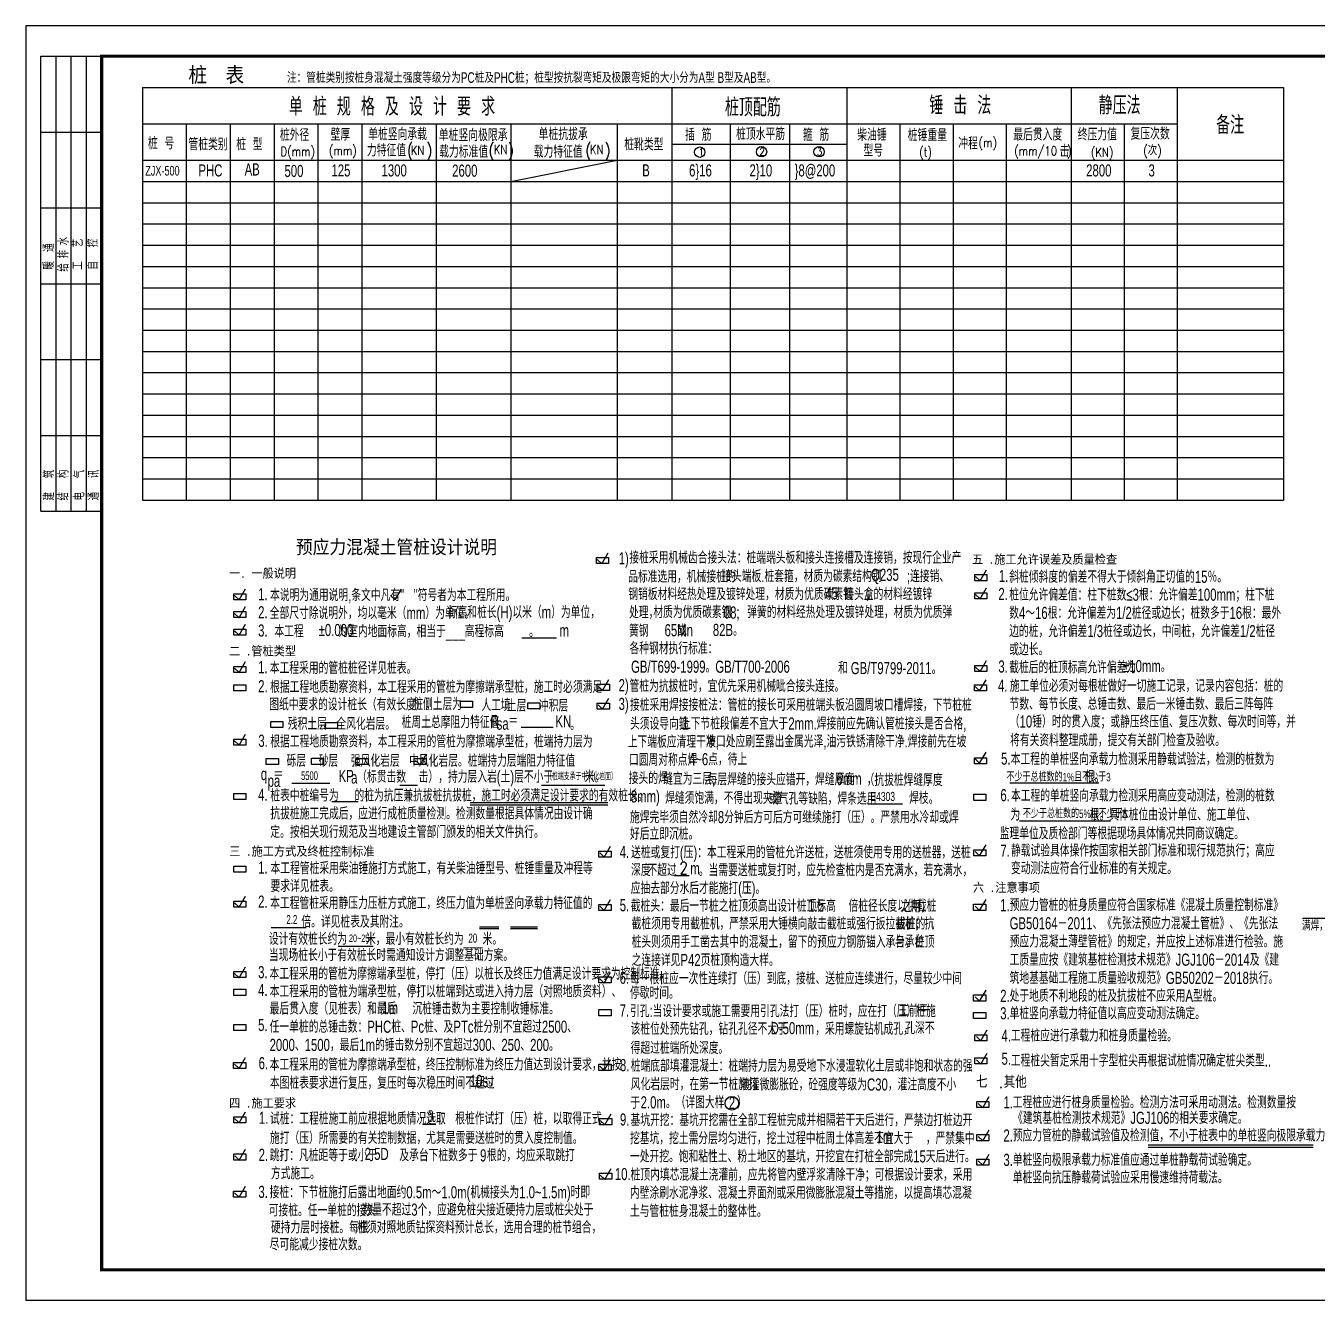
# Model space of a CAD drawing. Extents: x -695511 to 885008, y -751583 to -95266.
# Drawn here: x -643409 to -600832, y -272759 to -230759 of the extents above; entities that cross this region are included whole.
import ezdxf

# ---------------------------------------------------------------- set-up
doc = ezdxf.new("R2010")
doc.units = 0
doc.header["$LTSCALE"] = 1000
doc.header["$MEASUREMENT"] = 0
for name, color, linetype in [('13', 13, 'Continuous'), ('14', 1, 'Continuous'), ('LAYER1', 7, 'Continuous'), ('LAYER5', 7, 'Continuous'), ('PUB_TITLE', 4, 'Continuous'), ('STEEL', 6, 'Continuous')]:
    doc.layers.add(name, color=color, linetype=linetype)
doc.styles.add('GS_Rein', font='GS_TXT.shx', dxfattribs={"width": 0.7, "bigfont": 'GS_HZTXT.shx'})
doc.styles.add('HZ', font='simplex.shx', dxfattribs={"width": 0.8, "bigfont": '1hztxt.shx'})
doc.styles.add('HZDX', font='gs_txt.shx', dxfattribs={"width": 0.8, "height": 800, "bigfont": 'hztxt.shx'})
doc.styles.get("Standard").update_dxf_attribs({"font": 'gbenor.shx', "bigfont": 'gbcbig.shx'})
doc.styles.add('TBHT', font='txt', dxfattribs={"bigfont": 'hts'})
doc.styles.add('宋体', font='simsun.ttc')

# ---------------------------------------------------------------- blocks, each defined once
blk = doc.blocks.new('$titleblk$00000095')
for p, q in [((-150, 20), (-150, 0)), ((-150, 20), (0, 20)), ((-125, 20), (-125, 0)), ((-100, 20), (-100, 0)), ((-75, 20), (-75, 0)), ((-75, 20), (-75, 0)), ((-50, 20), (-50, 0)), ((-25, 20), (-25, 0)), ((0, 20), (0, 0)), ((-150, 15), (-75, 15)), ((-75, 15), (0, 15)), ((-150, 10), (-75, 10)), ((-75, 10), (0, 10)), ((-150, 5), (-75, 5)), ((-75, 5), (0, 5))]:
    blk.add_line(p, q)
at = {"width": 0.8}
for s, p in [('建   筑', (-146.45, 15.65)), ('暖  通', (-70.35, 15.73)), ('结   构', (-146.45, 10.91)), ('给 排 水', (-71.03, 10.9)), ('电   气', (-146.45, 5.65)), ('工   艺', (-70.35, 6.13)), ('通   讯', (-146.45, 0.88)), ('自   控', (-70.35, 1.24))]:
    blk.add_text(s, height=3.509, dxfattribs=at).set_placement(p)

msp = doc.modelspace()

# ---------------------------------------------------------------- linework, layer by layer
at = {"color": 7}
for p, q in [((-638117.8, -233989.3), (-638117.8, -246389.3)), ((-638117.8, -233989.3), (-638117.8, -237989.3)), ((-636672, -233989.3), (-636672, -246389.3)), ((-636672, -233989.3), (-636672, -237989.3)), ((-635226.1, -233989.3), (-635226.1, -246389.3)), ((-635226.1, -233989.3), (-635226.1, -237989.3)), ((-633780.3, -233989.3), (-633780.3, -246389.3)), ((-633780.3, -233989.3), (-633780.3, -237989.3)), ((-632334.4, -233989.3), (-632334.4, -246389.3)), ((-632334.4, -233989.3), (-632334.4, -237989.3)), ((-629875.8, -233989.3), (-629875.8, -246389.3)), ((-629875.8, -233989.3), (-629875.8, -237989.3)), ((-627417.2, -233989.3), (-627417.2, -246389.3)), ((-627417.2, -233989.3), (-627417.2, -237989.3)), ((-623914.6, -233989.3), (-623914.6, -246389.3)), ((-623914.6, -233989.3), (-623914.6, -237989.3)), ((-614587.8, -233989.3), (-614587.8, -237289.3)), ((-614587.8, -233989.3), (-614587.8, -235889.3)), ((-612836.6, -233989.3), (-612836.6, -237289.3)), ((-612836.6, -233989.3), (-612836.6, -235889.3)), ((-611085.3, -233989.3), (-611085.3, -237289.3)), ((-611085.3, -233989.3), (-611085.3, -235889.3)), ((-607194.7, -233989.3), (-607194.7, -237289.3)), ((-607194.7, -233989.3), (-607194.7, -235889.3)), ((-614587.8, -237289.3), (-614587.8, -237989.3)), ((-614587.8, -237289.3), (-614587.8, -246389.3)), ((-612836.6, -237289.3), (-612836.6, -237989.3)), ((-612836.6, -237289.3), (-612836.6, -246389.3)), ((-611085.3, -237289.3), (-611085.3, -237989.3)), ((-611085.3, -237289.3), (-611085.3, -246389.3)), ((-607194.7, -237289.3), (-607194.7, -246389.3))]:
    msp.add_line(p, q, dxfattribs=at)
for p, q in [((-639567.3, -235889.3), (-601940.9, -235889.3)), ((-639567.3, -235889.3), (-601940.9, -235889.3)), ((-639567.3, -236589.3), (-601940.9, -236589.3)), ((-639567.3, -236589.3), (-601940.9, -236589.3)), ((-639567.3, -237289.3), (-601940.9, -237289.3)), ((-639567.3, -237289.3), (-601940.9, -237289.3)), ((-639567.3, -237289.3), (-601940.9, -237289.3)), ((-639567.3, -237289.3), (-601940.9, -237289.3)), ((-639567.3, -237989.3), (-601940.9, -237989.3)), ((-639567.3, -238689.3), (-601940.9, -238689.3)), ((-639567.3, -239389.3), (-601940.9, -239389.3)), ((-639567.3, -240089.3), (-601940.9, -240089.3)), ((-639567.3, -240089.3), (-601940.9, -240089.3)), ((-639567.3, -240789.3), (-601940.9, -240789.3)), ((-639567.3, -240789.3), (-601940.9, -240789.3)), ((-639567.3, -241489.3), (-601940.9, -241489.3)), ((-639567.3, -241489.3), (-601940.9, -241489.3)), ((-639567.3, -241489.3), (-601940.9, -241489.3)), ((-639567.3, -241489.3), (-601940.9, -241489.3)), ((-639567.3, -242189.3), (-601940.9, -242189.3)), ((-639567.3, -242889.3), (-601940.9, -242889.3)), ((-639567.3, -243589.3), (-601940.9, -243589.3)), ((-639567.3, -244289.3), (-601940.9, -244289.3)), ((-639567.3, -244289.3), (-601940.9, -244289.3)), ((-639567.3, -244289.3), (-601940.9, -244289.3)), ((-639567.3, -244289.3), (-601940.9, -244289.3)), ((-639567.3, -244989.3), (-601940.9, -244989.3)), ((-639567.3, -245689.3), (-601940.9, -245689.3))]:
    msp.add_line(p, q)
at = {"color": 6}
for p, q in [((-628755.5, -256354.5), (-624224, -256354.5)), ((-628755.5, -256437), (-624224, -256437)), ((-628447, -260459.5), (-627812.5, -260459.5)), ((-628447, -260510), (-627812.5, -260510)), ((-627433.5, -260459.5), (-626542.5, -260459.5)), ((-627433.5, -260510), (-626542.5, -260510)), ((-606408.5, -267635), (-600967, -267635)), ((-606408.5, -267722), (-600967, -267722))]:
    msp.add_line(p, q, dxfattribs=at)
msp.add_lwpolyline([(-627417.2, -235889.3), (-623914.6, -235189.3)])
at = {"layer": '13', "color": 7}
for p, q in [((-627056.9, -250931.4), (-625913, -250931.4)), ((-627079.5, -253874.6), (-626026.3, -253874.6)), ((-634634.5, -255723.8), (-633390.5, -255723.8)), ((-631073.5, -255789.9), (-630496, -255789.9)), ((-626403.9, -255785.2), (-624321.8, -255785.2)), ((-610960.8, -255709.4), (-608036.1, -255709.4)), ((-633321.2, -256323.7), (-632452.4, -256323.7)), ((-615639, -256398.5), (-614509.1, -256398.5)), ((-610643.8, -256960.2), (-607648.3, -256960.2)), ((-622026.2, -258758.6), (-621542.6, -258758.6)), ((-635314.5, -260477.9), (-634170.3, -260477.9)), ((-633106.1, -261089.9), (-631959.4, -261089.9)), ((-630328.3, -266955.4), (-629893.7, -266955.4))]:
    msp.add_line(p, q, dxfattribs=at)
at = {"layer": '13', "color": 6}
for points in [[(-624570.9, -248345.4), (-624421.1, -248488.4), (-624211.1, -248124.7)], [(-612095.8, -248907.2), (-611946, -249050.3), (-611736, -248686.5)], [(-636528.6, -249538.3), (-636378.9, -249681.4), (-636168.9, -249317.6)], [(-612098.2, -249502.5), (-611948.5, -249645.5), (-611738.5, -249281.8)], [(-636528.6, -250123), (-636378.9, -250266), (-636168.9, -249902.3)], [(-636528.6, -250699.9), (-636378.9, -250843), (-636168.9, -250479.2)], [(-636528.6, -251932.1), (-636378.9, -252075.1), (-636168.9, -251711.4)], [(-612098.2, -251898.9), (-611948.5, -252041.9), (-611738.5, -251678.2)], [(-624542, -252522), (-624392.2, -252665), (-624182.2, -252301.3)], [(-612110.2, -252537.4), (-611960.5, -252680.4), (-611750.5, -252316.7)], [(-624542, -253140.4), (-624392.2, -253283.4), (-624182.2, -252919.7)], [(-636528.6, -254327.3), (-636378.9, -254470.3), (-636168.9, -254106.6)], [(-630558.1, -254970.5), (-630408.4, -255113.5), (-630198.4, -254749.8)], [(-612110.2, -254913.8), (-611960.5, -255056.8), (-611750.5, -254693.1)], [(-624486.2, -258019.1), (-624336.5, -258162.1), (-624126.5, -257798.4)], [(-612110.2, -257975.4), (-611960.5, -258118.4), (-611750.5, -257754.7)], [(-636528.6, -259664.1), (-636378.9, -259807.2), (-636168.9, -259443.4)], [(-624486.2, -259778.7), (-624336.5, -259921.8), (-624126.5, -259558)], [(-612110.2, -259771.6), (-611960.5, -259914.7), (-611750.5, -259551)], [(-636528.6, -261989.3), (-636378.9, -262132.3), (-636168.9, -261768.6)], [(-624486.2, -262165.9), (-624336.5, -262308.9), (-624126.5, -261945.2)], [(-612110.2, -262761.7), (-611960.5, -262904.7), (-611750.5, -262541)], [(-612068.5, -264072.1), (-611918.8, -264215.2), (-611708.8, -263851.4)], [(-636525.6, -264985.8), (-636375.9, -265128.8), (-636165.9, -264765.1)], [(-624486.2, -265046.1), (-624336.5, -265189.1), (-624126.5, -264825.4)], [(-612068.5, -264835), (-611918.8, -264978), (-611708.8, -264614.3)], [(-612004.5, -266273), (-611854.8, -266416), (-611644.8, -266052.3)], [(-636527.4, -266777), (-636377.7, -266920), (-636167.7, -266556.3)], [(-624467.8, -266836), (-624318.1, -266979.1), (-624108.1, -266615.3)], [(-612004.5, -267365), (-611854.8, -267508), (-611644.8, -267144.3)], [(-636522.7, -268002), (-636373, -268145), (-636163, -267781.3)], [(-612004.5, -268168.3), (-611854.8, -268311.3), (-611644.8, -267947.6)], [(-624467.8, -268636), (-624318.1, -268779.1), (-624108.1, -268415.3)], [(-636525.6, -269222.3), (-636375.9, -269365.4), (-636165.9, -269001.6)]]:
    msp.add_lwpolyline(points, dxfattribs=at)
at = {"layer": '13', "color": 7}
for points in [[(-624595.9, -248485.1), (-624595.9, -248285.1), (-624195.9, -248285.1), (-624195.9, -248485.1), (-624595.9, -248485.1)], [(-612120.8, -249046.9), (-612120.8, -248846.9), (-611720.8, -248846.9), (-611720.8, -249046.9), (-612120.8, -249046.9)], [(-636553.6, -249678), (-636553.6, -249478), (-636153.6, -249478), (-636153.6, -249678), (-636553.6, -249678)], [(-631383.6, -249538.3), (-631233.8, -249681.4), (-631023.8, -249317.6)], [(-612123.2, -249642.2), (-612123.2, -249442.2), (-611723.2, -249442.2), (-611723.2, -249642.2), (-612123.2, -249642.2)], [(-636553.6, -250262.7), (-636553.6, -250062.7), (-636153.6, -250062.7), (-636153.6, -250262.7), (-636553.6, -250262.7)], [(-636553.6, -250839.6), (-636553.6, -250639.6), (-636153.6, -250639.6), (-636153.6, -250839.6), (-636553.6, -250839.6)], [(-636553.6, -252071.8), (-636553.6, -251871.8), (-636153.6, -251871.8), (-636153.6, -252071.8), (-636553.6, -252071.8)], [(-612123.2, -252038.5), (-612123.2, -251838.5), (-611723.2, -251838.5), (-611723.2, -252038.5), (-612123.2, -252038.5)], [(-636553.6, -252681.9), (-636553.6, -252481.9), (-636153.6, -252481.9), (-636153.6, -252681.9), (-636553.6, -252681.9)], [(-624567, -252661.7), (-624567, -252461.7), (-624167, -252461.7), (-624167, -252661.7), (-624567, -252661.7)], [(-612135.2, -252677.1), (-612135.2, -252477.1), (-611735.2, -252477.1), (-611735.2, -252677.1), (-612135.2, -252677.1)], [(-629080.4, -253220.8), (-629080.4, -253020.8), (-628680.4, -253020.8), (-628680.4, -253220.8), (-629080.4, -253220.8)], [(-626861.3, -253270.1), (-626861.3, -253070.1), (-626461.3, -253070.1), (-626461.3, -253270.1), (-626861.3, -253270.1)], [(-624567, -253280), (-624567, -253080), (-624167, -253080), (-624167, -253280), (-624567, -253280)], [(-635334.4, -253888.3), (-635334.4, -253688.3), (-634934.4, -253688.3), (-634934.4, -253888.3), (-635334.4, -253888.3)], [(-633532.7, -253918.2), (-633532.7, -253718.2), (-633132.7, -253718.2), (-633132.7, -253918.2), (-633532.7, -253918.2)], [(-636553.6, -254467), (-636553.6, -254267), (-636153.6, -254267), (-636153.6, -254467), (-636553.6, -254467)], [(-635479.5, -255110.1), (-635479.5, -254910.1), (-635079.5, -254910.1), (-635079.5, -255110.1), (-635479.5, -255110.1)], [(-633993.8, -255101.4), (-633993.8, -254901.4), (-633593.9, -254901.4), (-633593.9, -255101.4), (-633993.8, -255101.4)], [(-632526.4, -255110.1), (-632526.4, -254910.1), (-632126.4, -254910.1), (-632126.4, -255110.1), (-632526.4, -255110.1)], [(-630608.1, -255110.1), (-630608.1, -254910.1), (-630208.1, -254910.1), (-630208.1, -255110.1), (-630608.1, -255110.1)], [(-612132.9, -255084.4), (-612132.9, -254884.4), (-611732.9, -254884.4), (-611732.9, -255084.4), (-612132.9, -255084.4)], [(-636553.6, -256260.9), (-636553.6, -256060.9), (-636153.6, -256060.9), (-636153.6, -256260.9), (-636553.6, -256260.9)], [(-612155.6, -256287.7), (-612155.6, -256087.7), (-611755.6, -256087.7), (-611755.6, -256287.7), (-612155.6, -256287.7)], [(-624511.3, -258158.7), (-624511.3, -257958.7), (-624111.3, -257958.7), (-624111.3, -258158.7), (-624511.3, -258158.7)], [(-612155.6, -258115.1), (-612155.6, -257915.1), (-611755.6, -257915.1), (-611755.6, -258115.1), (-612155.6, -258115.1)], [(-636553.6, -258654), (-636553.6, -258454), (-636153.6, -258454), (-636153.6, -258654), (-636553.6, -258654)], [(-636553.6, -259803.8), (-636553.6, -259603.8), (-636153.6, -259603.8), (-636153.6, -259803.8), (-636553.6, -259803.8)], [(-624511.3, -259918.4), (-624511.3, -259718.4), (-624111.3, -259718.4), (-624111.3, -259918.4), (-624511.3, -259918.4)], [(-612161.2, -259911.3), (-612161.2, -259711.3), (-611761.2, -259711.3), (-611761.2, -259911.3), (-612161.2, -259911.3)], [(-636553.6, -262128.9), (-636553.6, -261928.9), (-636153.6, -261928.9), (-636153.6, -262128.9), (-636553.6, -262128.9)], [(-624511.3, -262305.5), (-624511.3, -262105.5), (-624111.3, -262105.5), (-624111.3, -262305.5), (-624511.3, -262305.5)], [(-636553.6, -262714.1), (-636553.6, -262514.1), (-636153.6, -262514.1), (-636153.6, -262714.1), (-636553.6, -262714.1)], [(-612161.2, -262901.3), (-612161.2, -262701.3), (-611761.2, -262701.3), (-611761.2, -262901.3), (-612161.2, -262901.3)], [(-624511.3, -263383.1), (-624511.3, -263183.1), (-624111.3, -263183.1), (-624111.3, -263383.1), (-624511.3, -263383.1)], [(-612161.2, -263476.4), (-612161.2, -263276.4), (-611761.2, -263276.4), (-611761.2, -263476.4), (-612161.2, -263476.4)], [(-636553.6, -263869.2), (-636553.6, -263669.2), (-636153.6, -263669.2), (-636153.6, -263869.2), (-636553.6, -263869.2)], [(-612119.5, -264211.8), (-612119.5, -264011.8), (-611719.5, -264011.8), (-611719.5, -264211.8), (-612119.5, -264211.8)], [(-612119.5, -264974.6), (-612119.5, -264774.6), (-611719.5, -264774.6), (-611719.5, -264974.6), (-612119.5, -264974.6)], [(-636556.6, -265125.5), (-636556.6, -264925.5), (-636156.6, -264925.5), (-636156.6, -265125.5), (-636556.6, -265125.5)], [(-624511.3, -265185.7), (-624511.3, -264985.7), (-624111.3, -264985.7), (-624111.3, -265185.7), (-624511.3, -265185.7)], [(-612055.5, -266412.6), (-612055.5, -266212.6), (-611655.5, -266212.6), (-611655.5, -266412.6), (-612055.5, -266412.6)], [(-636555.4, -266916.6), (-636555.4, -266716.6), (-636155.4, -266716.6), (-636155.4, -266916.6), (-636555.4, -266916.6)], [(-624492.8, -266975.7), (-624492.8, -266775.7), (-624092.8, -266775.7), (-624092.8, -266975.7), (-624492.8, -266975.7)], [(-612055.5, -267504.6), (-612055.5, -267304.6), (-611655.5, -267304.6), (-611655.5, -267504.6), (-612055.5, -267504.6)], [(-636553.6, -268141.7), (-636553.6, -267941.7), (-636153.6, -267941.7), (-636153.6, -268141.7), (-636553.6, -268141.7)], [(-612055.5, -268308), (-612055.5, -268108), (-611655.5, -268108), (-611655.5, -268308), (-612055.5, -268308)], [(-624492.8, -268775.7), (-624492.8, -268575.7), (-624092.8, -268575.7), (-624092.8, -268775.7), (-624492.8, -268775.7)], [(-636556.6, -269362), (-636556.6, -269162), (-636156.6, -269162), (-636156.6, -269362), (-636556.6, -269362)]]:
    msp.add_lwpolyline(points, dxfattribs=at)
msp.add_circle((-620131.3, -266267.8), 224.7, dxfattribs=at)
at = {"layer": 'LAYER1', "linetype": 'Continuous'}
msp.add_line((-599105.2, -260179.7), (-601317.9, -260179.7), dxfattribs=at)
at = {"layer": 'PUB_TITLE'}
msp.add_lwpolyline([(-643409, -272759.5), (-569109, -272759.5), (-569109, -230759.5), (-643409, -230759.5)], close=True, dxfattribs=at)
at = {"layer": 'PUB_TITLE', "const_width": 100}
msp.add_lwpolyline([(-640909, -271759.5), (-570109, -271759.5), (-570109, -231759.5), (-640909, -231759.5)], close=True, dxfattribs=at)
at = {"layer": 'STEEL'}
for p, q in [((-639567.3, -232789.3), (-639567.3, -246389.3)), ((-639567.3, -232789.3), (-601940.9, -232789.3)), ((-605443.4, -232789.3), (-605443.4, -246389.3)), ((-605443.4, -232789.3), (-605443.4, -239389.3)), ((-601940.9, -232789.3), (-601940.9, -246389.3)), ((-639567.3, -233989.3), (-605443.4, -233989.3)), ((-639567.3, -235189.3), (-601940.9, -235189.3)), ((-639567.3, -235189.3), (-601940.9, -235189.3)), ((-639567.3, -246389.3), (-601940.9, -246389.3))]:
    msp.add_line(p, q, dxfattribs=at)
at = {"layer": 'STEEL', "color": 7}
for p, q in [((-623724.1, -232571.5), (-623695, -232620.6)), ((-622113.6, -232789.3), (-622113.6, -237989.3)), ((-616339.1, -232789.3), (-616339.1, -246389.3)), ((-616339.1, -232789.3), (-616339.1, -237989.3)), ((-608946, -232789.3), (-608946, -237289.3)), ((-608946, -232789.3), (-608946, -235889.3)), ((-622113.6, -233989.3), (-622113.6, -246389.3)), ((-620185.3, -233989.3), (-620185.3, -246389.3)), ((-620185.3, -233989.3), (-620185.3, -237989.3)), ((-618232.2, -233989.3), (-618232.2, -246389.3)), ((-622113.6, -234659.8), (-616339.1, -234659.8)), ((-608946, -237289.3), (-608946, -246389.3))]:
    msp.add_line(p, q, dxfattribs=at)
for centre in [(-621189.2, -234922.9), (-619151, -234910), (-617255.6, -234910)]:
    msp.add_circle(centre, 170.6, dxfattribs=at)

# ---------------------------------------------------------------- block references
at = {"layer": 'PUB_TITLE', "xscale": 100, "yscale": 100, "zscale": 100, "rotation": 90}
msp.add_blockref('$titleblk$00000095', (-640909, -231759.5), dxfattribs=at)

# ---------------------------------------------------------------- texts
at = {"layer": '13', "color": 2}
for s, height, style, width, p in [('桩  表', 500, '宋体', 0.9, (-638049.9, -232624.9)), ('预应力混凝土管桩设计说明', 449.999, '宋体', 0.9, (-634503.9, -248159.1)), ('3.', 400, 'HZDX', 0.7, (-611176.3, -268335.4)), ('单桩竖向极限承载力标准值应通过单桩静载荷试验确定。', 400, 'HZDX', 0.7, (-610866.9, -268334)), ('单桩竖向抗压静载荷试验应采用慢速维持荷载法。', 400, 'HZDX', 0.7, (-610866.9, -268913.4))]:
    msp.add_text(s, height=height, dxfattribs=dict(at, style=style, width=width)).set_placement(p)
at = {"layer": '13', "color": 7}
for s, height, style, width, p in [('1)', 400, 'HZDX', 0.7, (-623862.9, -248512.5)), ('接桩采用机械齿合接头法：桩端端头板和接头连接槽及连接销，按现行企业产', 399.999, 'HZDX', 0.7, (-623511, -248486.3)), ('五 .施工允许误差及质量检查', 299.999, '宋体', 0.9, (-612213.9, -248488.2)), ('一. 一般说明', 300, '宋体', 0.9, (-636708.8, -248947.8)), ('Q235', 400, 'HZDX', 0.7, (-615540.2, -249052)), ('品标准选用，机械接桩的', 399.999, 'HZDX', 0.7, (-623549.4, -249109.8)), ('接头端板.桩套箍，材质为碳素结构钢        ;连接销、', 399.999, 'HZDX', 0.7, (-620447.2, -249095.1)), ('1.', 400, 'HZDX', 0.7, (-611329.2, -249093.1)), ('斜桩倾斜度的偏差不得大于倾斜角正切值的15％。', 399.999, 'HZDX', 0.7, (-610983.7, -249117.3)), ('1.', 400, 'HZDX', 0.7, (-635750.5, -249695.7)), ('本说明为通用说明,条文中凡有"   "符号者为本工程所用。', 399.999, 'HZDX', 0.7, (-635357.1, -249719.8)), ('钢销板材料经热处理及镀锌处理，材质为优质碳素钢    ；', 399.999, 'HZDX', 0.7, (-623543.3, -249687.7)), ('45', 400, 'HZDX', 0.7, (-617047.2, -249662.5)), ('接头盒的材料经镀锌', 400, 'HZDX', 0.7, (-616424.1, -249688.9)), ('2.', 400, 'HZDX', 0.7, (-611343, -249683.4)), ('桩位允许偏差值：柱下桩数≤3根：允许偏差100mm；柱下桩', 399.999, 'HZDX', 0.7, (-610986.1, -249707.5)), ('2.', 400, 'HZDX', 0.7, (-635750.5, -250287.3)), ('全部尺寸除说明外，均以毫米（mm）为单位。', 399.999, 'HZDX', 0.7, (-635367.5, -250311.5)), ('标高和桩长(H)以米（m）为单位，', 399.999, 'HZDX', 0.7, (-629495.8, -250285.2)), ('处理，', 400, 'HZDX', 0.7, (-623519.4, -250293.5)), ('材质为优质碳素钢     弹簧的材料经热处理及镀锌处理，材质为优质弹', 399.999, 'HZDX', 0.7, (-622720.9, -250281.9)), ('08;', 400, 'HZDX', 0.7, (-620395.6, -250296.3)), ('数4～16根：允许偏差为1/2桩径或边长；桩数多于16根：最外', 399.999, 'HZDX', 0.7, (-610986.1, -250307.5)), ('3.', 400, 'HZDX', 0.7, (-635750.5, -250887.7)), ('本工程           为室内地面标高，相当于___高程标高        。', 399.999, 'HZDX', 0.7, (-635213.9, -250911.9)), ('%%p0.000', 400, 'HZDX', 0.7, (-633754.1, -250872)), ('m', 400, 'HZDX', 0.7, (-625812.5, -250887.1)), ('簧钢         或', 399.999, 'HZDX', 0.7, (-623520.3, -250896.3)), ('65Mn', 400, 'HZDX', 0.7, (-622349.1, -250879.5)), ('82B。', 400, 'HZDX', 0.7, (-620756.5, -250868.8)), ('边的桩，允许偏差1/3桩径或边长，中间桩，允许偏差1/2桩径', 399.999, 'HZDX', 0.7, (-610986.1, -250907.5)), ('二 .管桩类型', 300, '宋体', 0.9, (-636708.8, -251512.1)), ('各种钢材执行标准：', 400, 'HZDX', 0.7, (-623504.2, -251475.7)), ('或边长。', 400, 'HZDX', 0.7, (-610986.1, -251507.5)), ('1.', 400, 'HZDX', 0.7, (-635750.5, -252097.3)), ('本工程采用的管桩桩径详见桩表。', 399.999, 'HZDX', 0.7, (-635364.8, -252121.5)), ('GB/T699-1999。GB/T700-2006', 399.999, 'HZDX', 0.7, (-623454, -252081.4)), ('和', 400, 'HZDX', 0.7, (-616626.7, -252125.5)), ('GB/T9799-2011。', 399.999, 'HZDX', 0.7, (-616209.6, -252127.2)), ('3.', 400, 'HZDX', 0.7, (-611343, -252076.1)), ('截桩后的桩顶标高允许偏差为', 399.999, 'HZDX', 0.7, (-610986.1, -252100.3)), ('%%p10mm。', 400, 'HZDX', 0.7, (-607231.5, -252060.5)), ('2.', 400, 'HZDX', 0.7, (-635748.2, -252722.9)), ('根据工程地质勘察资料，本工程采用的管桩为摩擦端承型桩，施工时必须满足         ', 399.999, 'HZDX', 0.7, (-635356, -252747.1)), ('2)', 400, 'HZDX', 0.7, (-623864, -252689.1)), ('管桩为抗拔桩时，宜优先采用机械呲合接头连接。', 399.999, 'HZDX', 0.7, (-623504.2, -252715.4)), ('4.', 400, 'HZDX', 0.7, (-611355.6, -252704.5)), ('施工单位必须对每根桩做好一切施工记录，记录内容包括：桩的', 399.999, 'HZDX', 0.7, (-610966.6, -252710.6)), ('图纸中要求的设计桩长（有效长度）。          ', 399.999, 'HZDX', 0.7, (-635382.8, -253324.2)), ('桩侧土层为        ', 399.999, 'HZDX', 0.7, (-630634, -253314.2)), ('人工填', 400, 'HZDX', 0.7, (-628388.5, -253346.3)), ('3)', 400, 'HZDX', 0.7, (-623864, -253307.5)), ('接桩采用焊接接桩法：管桩的接长可采用桩端头板沿圆周坡口槽焊接，下节桩桩', 399.999, 'HZDX', 0.7, (-623489.8, -253339.9)), ('节数、每节长度、总锤击数、最后一米锤击数、最后三阵每阵', 399.999, 'HZDX', 0.7, (-610976.8, -253307.2)), ('土层    冲积层  ', 399.999, 'HZDX', 0.7, (-627551.2, -253363)), ('残积土层   全风化岩层。', 399.999, 'HZDX', 0.7, (-634770.6, -253963.1)), ('桩周土总摩阻力特征值                   ', 399.999, 'HZDX', 0.7, (-631015.9, -253908.5)), ('R   ＝ ', 400, 'HZDX', 0.7, (-628082.7, -253869)), ('sa', 400, 'HZDX', 0.7, (-627885.1, -253958.4)), ('KN', 400, 'HZDX', 0.7, (-625945.8, -253884.5)), ('头须设导向箍', 400, 'HZDX', 0.7, (-623489.8, -253958.6)), ('上下节桩段偏差不宜大于2mm.焊接前应先确认管桩接头是否合格,', 399.999, 'HZDX', 0.7, (-621810, -253954.1)), ('（10锤）时的贯入度；或静压终压值、复压次数、每次时间等，并', 399.999, 'HZDX', 0.7, (-610966.6, -253888.9)), ('3.', 400, 'HZDX', 0.7, (-635743.8, -254521.8)), ('根据工程地质勘察资料，本工程采用的管桩为摩擦端承型桩，桩端持力层为          ', 399.999, 'HZDX', 0.7, (-635348, -254546)), ('。', 400, 'HZDX', 0.7, (-625461.7, -253975.4)), ('上下端板应清理干净,', 400, 'HZDX', 0.7, (-623562.5, -254554.3)), ('坡口处应刷至露出金属光泽,油污铁锈清除干净.焊接前先在坡', 399.999, 'HZDX', 0.7, (-620976.8, -254541.8)), ('将有关资料整理成册，提交有关部门检查及验收。', 399.999, 'HZDX', 0.7, (-610958.4, -254502.6)), ('砾层    砂层    强风化岩层   中风化岩层。桩端持力层端阻力特征值  ', 399.999, 'HZDX', 0.7, (-634811.8, -255180.9)), ('口圆周对称点焊', 400, 'HZDX', 0.7, (-623523.3, -255149.9)), ('4~6点，待上', 400, 'HZDX', 0.7, (-621545.7, -255129.9)), ('5.', 400, 'HZDX', 0.7, (-611253.8, -255111.8)), ('本工程的单桩竖向承载力检测采用静载试验法，检测的桩数为', 399.999, 'HZDX', 0.7, (-610936.8, -255125.1)), ('q  ＝ ', 400, 'HZDX', 0.7, (-635659.7, -255618.6)), ('KP', 400, 'HZDX', 0.7, (-633097.2, -255682.8)), ('a', 400, 'HZDX', 0.7, (-632683, -255732.1)), ('（标贯击数    击），持力层入岩(土)层不小于          米。', 399.999, 'HZDX', 0.7, (-632483.4, -255707.6)), ('接头的焊', 400, 'HZDX', 0.7, (-623529, -255752.1)), ('缝宜为三层,', 400, 'HZDX', 0.7, (-622394.3, -255775.8)), ('每层焊缝的接头应错开，焊缝厚度    ，', 399.999, 'HZDX', 0.7, (-620927.8, -255793.1)), ('6mm', 400, 'HZDX', 0.7, (-616680.9, -255771.8)), ('（抗拔桩焊缝厚度   ', 399.999, 'HZDX', 0.7, (-615754.9, -255813.7)), ('不少于总桩数的1%%%且不少于3', 279.999, 'HZDX', 0.7, (-611076.9, -255661)), ('   根。', 400, 'HZDX', 0.7, (-608802.4, -255705.7)), ('pa', 400, 'HZDX', 0.7, (-635436.3, -255843.2)), ('桩表中桩编号为     的桩为抗压兼抗拔桩抗拔桩，施工时必须满足设计要求的有效桩长。', 399.999, 'HZDX', 0.7, (-635346.9, -256325.2)), ('本工程的单桩竖向承载力检测采用高应变动测法，检测的桩数', 399.999, 'HZDX', 0.7, (-610928.7, -256328.4)), ('4.', 400, 'HZDX', 0.7, (-635750.5, -256301)), ('8mm)', 400, 'HZDX', 0.7, (-623462.9, -256357)), (' 焊缝须饱满，不得出现夹渣', 399.999, 'HZDX', 0.7, (-622434.5, -256408.3)), ('或气孔等缺陷，焊条选用', 399.999, 'HZDX', 0.7, (-618904.2, -256425.7)), ('E4303', 300, 'HZDX', 0.7, (-615561.2, -256308.5)), ('焊枝。', 400, 'HZDX', 0.7, (-614286, -256408)), ('6.', 400, 'HZDX', 0.7, (-611276.5, -256315.1)), ('抗拔桩施工完成后，应进行成桩质量检测。检测数量根据具体情况由设计确', 399.999, 'HZDX', 0.7, (-635346.9, -256918.5)), ('施焊完毕须自然冷却8分钟后方可后方可继续施打（压）。严禁用水冷却或焊', 399.999, 'HZDX', 0.7, (-623490, -257040.6)), ('为                      根。具体桩位由设计单位、施工单位、', 399.999, 'HZDX', 0.7, (-610943.1, -256957.2)), ('不少于总桩数的5%%%且不少于5', 279.999, 'HZDX', 0.7, (-610533.2, -256869)), ('定。按相关现行规范及当地建设主管部门颁发的相关文件执行。', 399.999, 'HZDX', 0.7, (-635346.9, -257525.1)), ('好后立即沉桩。', 400, 'HZDX', 0.7, (-623490, -257587.8)), ('监理单位及质检部门等根据现场具体情况共同商议确定。', 399.999, 'HZDX', 0.7, (-611298.5, -257575.7)), ('三 .施工方式及终桩控制标准', 299.999, '宋体', 0.9, (-636699.6, -258111.3)), ('4.', 400, 'HZDX', 0.7, (-623827.4, -258186.1)), ('送桩或复打(压)：本工程采用的管桩允许送桩，送桩须使用专用的送桩器，送桩', 399.999, 'HZDX', 0.7, (-623453.1, -258200.1)), ('7.', 400, 'HZDX', 0.7, (-611276.5, -258142.5)), ('静载试验具体操作按国家相关部门标准和现行规范执行；高应', 399.999, 'HZDX', 0.7, (-610928.7, -258141.1)), ('1.', 400, 'HZDX', 0.7, (-635750.5, -258697.3)), ('本工程管桩采用柴油锤施打方式施工，有关柴油锤型号、桩锤重量及冲程等', 399.999, 'HZDX', 0.7, (-635342, -258721.5)), ('深度', 400, 'HZDX', 0.7, (-623453.1, -258782)), ('不超过       。当需要送桩或复打时，应先检查桩内是否充满水，若充满水，', 399.999, 'HZDX', 0.7, (-622913.5, -258785.9)), ('m', 400, 'HZDX', 0.7, (-621498.5, -258727.9)), ('变动测法应符合行业标准的有关规定。', 399.999, 'HZDX', 0.7, (-610928.7, -258722.3)), ('要求详见桩表。', 400, 'HZDX', 0.7, (-635342, -259308.8)), ('应抽去部分水后才能施打(压)。', 399.999, 'HZDX', 0.7, (-623464.9, -259377.9)), ('六 .注意事项', 300, '宋体', 0.9, (-612182, -259304.4)), ('2.', 400, 'HZDX', 0.7, (-635750.5, -259825.1)), ('本工程管桩采用静压力压桩方式施工，终压力值为单桩竖向承载力特征值的', 399.999, 'HZDX', 0.7, (-635352, -259871.3)), ('5.', 400, 'HZDX', 0.7, (-623827.4, -259941.8)), ('截桩头：最后一节桩之桩顶须高出设计桩顶标高    倍桩径长度以供截桩    ', 399.999, 'HZDX', 0.7, (-623462.9, -259962)), ('1.5', 400, 'HZDX', 0.7, (-617610.1, -259952.4)), (' 之用，', 400, 'HZDX', 0.7, (-614643.1, -259979.6)), ('1.', 400, 'HZDX', 0.7, (-611282, -259938.7)), ('预应力管桩的桩身质量应符合国家标准《混凝土质量控制标准》', 399.999, 'HZDX', 0.7, (-610972.7, -259937.3)), ('   倍。详见桩表及其附注。', 399.999, 'HZDX', 0.7, (-634636.1, -260486.7)), ('截桩须用专用截桩机，严禁采用大锤横向敲击截桩或强行扳拉截桩；抗', 399.999, 'HZDX', 0.7, (-623435.6, -260546.2)), ('拔桩的', 400, 'HZDX', 0.7, (-614717.9, -260550.3)), ('GB50164－2011、《先张法预应力混凝土管桩》、《先张法', 399.999, 'HZDX', 0.7, (-610972.7, -260537.3)), ('设计有效桩长约为      米，最小有效桩长约为___米。', 399.999, 'HZDX', 0.7, (-635393.5, -261050.7)), ('桩头则须用手工凿去其中的混凝土，留下的预应力钢筋锚入承台，桩顶', 399.999, 'HZDX', 0.7, (-623435.6, -261148.6)), ('与承台', 400, 'HZDX', 0.7, (-614755.4, -261131.6)), ('预应力混凝土薄壁管桩》的规定，并应按上述标准进行检验。施', 399.999, 'HZDX', 0.7, (-610972.7, -261137.3)), ('当现场桩长小于有效桩长时需通知设计方调整基础方案。', 399.999, 'HZDX', 0.7, (-635393.5, -261587.2)), ('之连接详见P42页桩顶构造大样。', 399.999, 'HZDX', 0.7, (-623435.6, -261748.6)), ('工质量应按《建筑基桩检测技术规范》JGJ106－2014及《建', 399.999, 'HZDX', 0.7, (-610972.7, -261737.3)), ('3.', 400, 'HZDX', 0.7, (-635750.5, -262150.2)), ('本工程采用的管桩为摩擦端承型桩，停打（压）以桩长及终压力值满足设计要求为控制标准。', 399.999, 'HZDX', 0.643081, (-635373.3, -262196.4)), ('6.', 400, 'HZDX', 0.7, (-623829.4, -262332.9)), ('每一根桩应一次性连续打（压）到底，接桩、送桩应连续进行，尽量较少中间', 399.999, 'HZDX', 0.7, (-623489.8, -262353.1)), ('筑地基基础工程施工质量验收规范》GB50202－2018执行。', 399.999, 'HZDX', 0.7, (-610972.7, -262337.3)), ('4.', 400, 'HZDX', 0.7, (-635750.5, -262735.3)), ('本工程采用的管桩为端承型桩，停打以桩端到达或进入持力层（对照地质资料）、', 399.999, 'HZDX', 0.7, (-635368, -262781.5)), ('停歇时间。', 400, 'HZDX', 0.7, (-623489.8, -262830.7)), ('2.', 400, 'HZDX', 0.7, (-611282, -262928.7)), ('处于地质不利地段的桩及抗拔桩不应采用A型桩。', 399.999, 'HZDX', 0.7, (-610972.7, -262927.4)), ('最后贯入度（见桩表）和最后     沉桩锤击数为主要控制收锤标准。', 399.999, 'HZDX', 0.7, (-635370.7, -263347.2)), ('1m', 400, 'HZDX', 0.7, (-631658.3, -263321.4)), ('7.', 400, 'HZDX', 0.7, (-623829.4, -263410.5)), ('引孔:当设计要求或施工需要用引孔法打（压）桩时，应在打（压）桩施 ', 399.999, 'HZDX', 0.7, (-623489.8, -263430.7)), ('工前于', 400, 'HZDX', 0.7, (-614621.5, -263416.7)), ('3.', 400, 'HZDX', 0.7, (-611282, -263503.8)), ('单桩竖向承载力特征值以高应变动测法确定。', 399.999, 'HZDX', 0.7, (-610972.7, -263502.4)), ('5.', 400, 'HZDX', 0.7, (-635750.5, -263890.4)), ('任一单桩的总锤击数：PHC桩、Pc桩、及PTc桩分别不宜超过2500、', 399.999, 'HZDX', 0.7, (-635370.7, -263947.2)), ('该桩位处预先钻孔，钻孔孔径不大于         ，采用螺旋钻机成孔，   ', 399.999, 'HZDX', 0.7, (-623470.1, -264015)), ('D-50mm', 400, 'HZDX', 0.7, (-618851.5, -263994.2)), ('孔深不', 400, 'HZDX', 0.7, (-614414.4, -263991.3)), ('4.', 400, 'HZDX', 0.7, (-611240.3, -264239.2)), ('工程桩应进行承载力和桩身质量检验。', 399.999, 'HZDX', 0.7, (-610931, -264237.8)), ('2000、1500，最后1m的锤击数分别不宜超过300、250、200。', 399.999, 'HZDX', 0.7, (-635370.7, -264547.2)), ('得超过桩端所处深度。   ', 399.999, 'HZDX', 0.7, (-623468.8, -264645.7)), ('6.', 400, 'HZDX', 0.7, (-635733.5, -265146.7)), ('本工程采用的管桩为摩擦端承型桩，终压控制标准为终压力值达到设计要求，并按', 399.999, 'HZDX', 0.7, (-635369.9, -265193)), ('8.', 400, 'HZDX', 0.7, (-623821, -265213.1)), ('桩端底部填灌混凝土：桩端持力层为易受地下水浸湿软化土层或非饱和状态的强', 399.999, 'HZDX', 0.7, (-623463.6, -265233.3)), ('5.', 400, 'HZDX', 0.7, (-611240.3, -265002)), ('工程桩尖暂定采用十字型桩尖再根据试桩情况确定桩尖类型.. ', 399.999, 'HZDX', 0.7, (-610931, -265061.5)), ('本图桩表要求进行复压，复压时每次稳压时间不超过', 399.999, 'HZDX', 0.7, (-635362.4, -265795.5)), ('10s。', 400, 'HZDX', 0.7, (-628767.2, -265732.9)), ('风化岩层时，在第一节桩施打', 399.999, 'HZDX', 0.7, (-623463.6, -265839.6)), ('填灌微膨胀砼，砼强度等级为C30，灌注高度不小', 399.999, 'HZDX', 0.7, (-619860.5, -265851.3)), ('四 .施工要求', 300, '宋体', 0.9, (-636704.7, -266410.7)), ('于', 400, 'HZDX', 0.7, (-623479.4, -266456.6)), ('2.0m。（详图大样    ）', 399.999, 'HZDX', 0.7, (-623137.7, -266439.6)), ('2', 400, 'HZDX', 0.7, (-620229.7, -266455.1)), ('1.', 400, 'HZDX', 0.7, (-611176.3, -266440.1)), ('工程桩应进行桩身质量检验。检测方法可采用动测法。检测数量按', 400, 'HZDX', 0.7, (-610866.9, -266438.7)), ('试桩：工程桩施工前应根据地质情况选取   根桩作试打（压）桩，以取得正式', 399.999, 'HZDX', 0.7, (-635359, -266971.9)), ('《建筑基桩检测技术规范》JGJ106的相关要求确定。', 400, 'HZDX', 0.7, (-610858, -266950.6)), ('1.', 400, 'HZDX', 0.7, (-635722.4, -266947.7)), ('9.', 400, 'HZDX', 0.7, (-623821.1, -267003.1)), ('基坑开挖：基坑开挖需在全部工程桩完成并相隔若干天后进行，严禁边打桩边开', 399.999, 'HZDX', 0.7, (-623471.4, -267023.3)), ('施打（压）所需要的有关控制数据，尤其是需要送桩时的贯入度控制值。', 399.999, 'HZDX', 0.7, (-635359, -267611.1)), ('挖基坑，挖土需分层均匀进行，挖土过程中桩周土体高差不宜大于    ，严禁集中', 399.999, 'HZDX', 0.7, (-623489.8, -267621.1)), ('1m', 400, 'HZDX', 0.7, (-615356.9, -267578)), ('2.', 400, 'HZDX', 0.7, (-611176.3, -267532.1)), ('2.', 400, 'HZDX', 0.7, (-635733.4, -268169.1)), ('跳打：凡桩距等于或小于       及承台下桩数多于   根的，均应采取跳打', 399.999, 'HZDX', 0.7, (-635365.4, -268183)), ('2.5D', 400, 'HZDX', 0.7, (-632235.8, -268139.3)), ('9', 400, 'HZDX', 0.7, (-628432.2, -268187)), ('一处开挖。饱和粘性土、粉土地区的基坑，开挖宜在打桩全部完成15天后进行。', 399.999, 'HZDX', 0.7, (-623489.8, -268221.1)), ('方式施工。', 400, 'HZDX', 0.7, (-635328.1, -268776.3)), ('10.', 400, 'HZDX', 0.7, (-623987.4, -268803.1)), ('桩顶内填芯混凝土浇灌前，应先将管内壁浮浆清除干净；可根据设计要求，采用', 399.999, 'HZDX', 0.7, (-623471.4, -268823.3)), ('3.', 400, 'HZDX', 0.7, (-635740.3, -269389.4)), ('接桩：下节桩施打后露出地面约0.5m～1.0m(机械接头为1.0~1.5m)时即', 399.999, 'HZDX', 0.7, (-635371.6, -269403.3)), ('内壁涂刷水泥净浆、混凝土界面剂或采用微膨胀混凝土等措施，以提高填芯混凝', 399.999, 'HZDX', 0.7, (-623489.8, -269421.1)), ('可接桩。任一单桩的接头', 399.999, 'HZDX', 0.7, (-635401.4, -270000)), ('数量不超过3个，应避免桩尖接近硬持力层或桩尖处于', 399.999, 'HZDX', 0.7, (-632310.5, -269976.8)), ('土与管桩桩身混凝土的整体性。', 399.999, 'HZDX', 0.7, (-623489.8, -270021.1)), ('硬持力层时接桩。每根', 400, 'HZDX', 0.7, (-635325.9, -270558.6)), ('桩须对照地质钻探资料预计总长，选用合理的桩节组合，', 399.999, 'HZDX', 0.7, (-632485.5, -270554.9)), ('尽可能减少接桩次数。', 400, 'HZDX', 0.7, (-635366.5, -271121.8))]:
    msp.add_text(s, height=height, dxfattribs=dict(at, style=style, width=width)).set_placement(p)
at = {"layer": '13', "color": 7, "style": 'TBHT'}
msp.add_text('七 .其他', height=400, dxfattribs=at).set_placement((-612076.3, -265764.6))
at = {"layer": '13', "color": 6, "style": 'HZDX', "width": 0.7}
msp.add_text('预应力管桩的静载试验值及检测值，不小于桩表中的单桩竖向极限承载力标准值。', height=400, dxfattribs=at).set_placement((-610866.9, -267530.7))
at = {"layer": '14', "color": 7, "style": 'HZ'}
for s, height, width, p in [('单 桩 规 格 及 设 计 要 求', 599.998, 0.8075, (-634738.6, -233721.8)), ('桩顶配筋', 600, 0.8075, (-620358.4, -233744.8)), ('锤 击 法', 600, 0.8075, (-613620.9, -233680.5)), ('静压法', 600, 0.8075, (-608037.8, -233680.5)), ('备注', 600, 0.8075, (-604162.8, -234326.5)), ('桩外径            ', 399.999, 0.8075, (-635032.9, -234555.2)), ('壁厚', 400, 0.8075, (-633361.5, -234542.7)), ('单桩竖向承载', 400, 0.8075, (-632121.9, -234527.1)), ('单桩竖向极限承', 400, 0.8075, (-629789.8, -234561)), ('单桩抗拔承', 400, 0.8075, (-626499.6, -234527.2)), ('插 筋', 400, 0.8075, (-621670, -234549.4)), ('桩顶水平筋', 400, 0.8075, (-619992.3, -234521.4)), ('箍 筋', 400, 0.8075, (-617788.7, -234549.4)), ('柴油锤', 400, 0.8075, (-615993.4, -234550.4)), ('桩锤重量', 400, 0.8075, (-614330.5, -234559.8)), ('最后贯入度', 400, 0.8075, (-610853.2, -234543)), ('终压力值', 400, 0.8075, (-608727, -234538.7)), ('复压次数', 400, 0.8075, (-606986, -234513.1)), ('桩 号            ', 399.999, 0.8075, (-639385.3, -234831.3)), ('管桩类别', 400, 0.8075, (-638046.8, -234861.8)), ('桩 型', 400, 0.8075, (-636472.7, -234861.5)), ('(  )', 400, 0.8075, (-630839.9, -235061.3)), ('(  )', 400, 0.8075, (-628153.3, -235061.3)), ('(  )', 400, 0.8075, (-624964.6, -235061.3)), ('桩靴类型', 400, 0.8075, (-623677.5, -234865.2)), ('冲程', 400, 0.8075, (-612665.5, -234829.4)), ('(m)', 300, 0.8075, (-611991.3, -234759.9)), ('D(mm)', 300, 0.8075, (-635008.2, -235051.7)), ('(mm)', 300, 0.8075, (-633412.6, -235021.5)), ('力特征值', 400, 0.8075, (-632163.2, -235061.3)), ('KN', 300, 0.8075, (-630717.4, -235014)), ('载力标准值', 400, 0.8075, (-629780.5, -235104.4)), ('KN', 300, 0.8075, (-627979.6, -234984.1)), ('载力特征值', 400, 0.8075, (-626662.2, -235104.4)), ('KN', 300, 0.8075, (-624811.5, -234984.1)), ('1', 250, 0.8075, (-621225.5, -235034.3)), ('2', 250, 0.8075, (-619217.6, -235034.3)), ('3', 250, 0.8075, (-617326.6, -235034.3)), ('型号', 400, 0.8075, (-615791.3, -235068.2)), ('(t)', 300, 0.8075, (-613950.1, -235067.9)), ('(mm/10  )', 300, 0.8075, (-610818.5, -235029.9)), ('击', 400, 0.8075, (-609321.2, -235088.8)), ('(KN)', 300, 0.8075, (-608290.7, -235077.7)), ('(次)', 300, 0.8075, (-606565, -235021.2)), ('2', 400, 0.8075, (-621857.4, -258717.7)), ('5', 350, 0.6, (-630152.8, -266872))]:
    msp.add_text(s, height=height, dxfattribs=dict(at, width=width)).set_placement(p)
at = {"layer": '14', "color": 4, "style": 'GS_Rein'}
for s, height, width, p in [('ZJX-500', 320, 0.7, (-639470.2, -235694.7)), ('PHC', 400, 0.7, (-637718.2, -235724.6)), ('AB', 400, 0.7, (-636194.6, -235692.3)), ('500', 400, 0.7, (-634881.6, -235742.1)), ('125', 400, 0.7, (-633331.5, -235724.6)), ('1300', 400, 0.7, (-631680.3, -235724.6)), ('2600', 400, 0.7, (-629352.2, -235733.2)), ('B', 400, 0.7, (-623085.6, -235724.6)), ('6}16', 400, 0.7, (-621540.1, -235724.6)), ('2}10', 400, 0.7, (-619549.2, -235724.6)), ('}8@200', 400, 0.7, (-618059.9, -235724.6)), ('2800', 400, 0.7, (-608448.1, -235724.6)), ('3', 400, 0.7, (-606393.3, -235724.6)), ('5500', 288, 0.65, (-634334.2, -255615.6)), ('（桩端支承于中风化岩面）', 230.4, 0.65, (-626258.6, -255619.5)), ('2.2', 300, 0.65, (-634820, -260366.5)), ('20~25', 240, 0.65, (-632753.8, -260949.8)), ('20', 300, 0.65, (-628816.7, -260978.5))]:
    msp.add_text(s, height=height, dxfattribs=dict(at, width=width)).set_placement(p)
at = {"layer": 'LAYER5', "style": 'HZDX', "width": 0.7}
for s, height, p in [('注：管桩类别按桩身混凝土强度等级分为PC桩及PHC桩；桩型按抗裂弯矩及极限弯矩的大小分为A型 B型及AB型。', 349.999, (-634799.1, -232639.7)), ('满焊，符合二级焊缝要求', 299.999, (-601332.4, -260574.6))]:
    msp.add_text(s, height=height, dxfattribs=at).set_placement(p)

doc.saveas('drawing.dxf')
